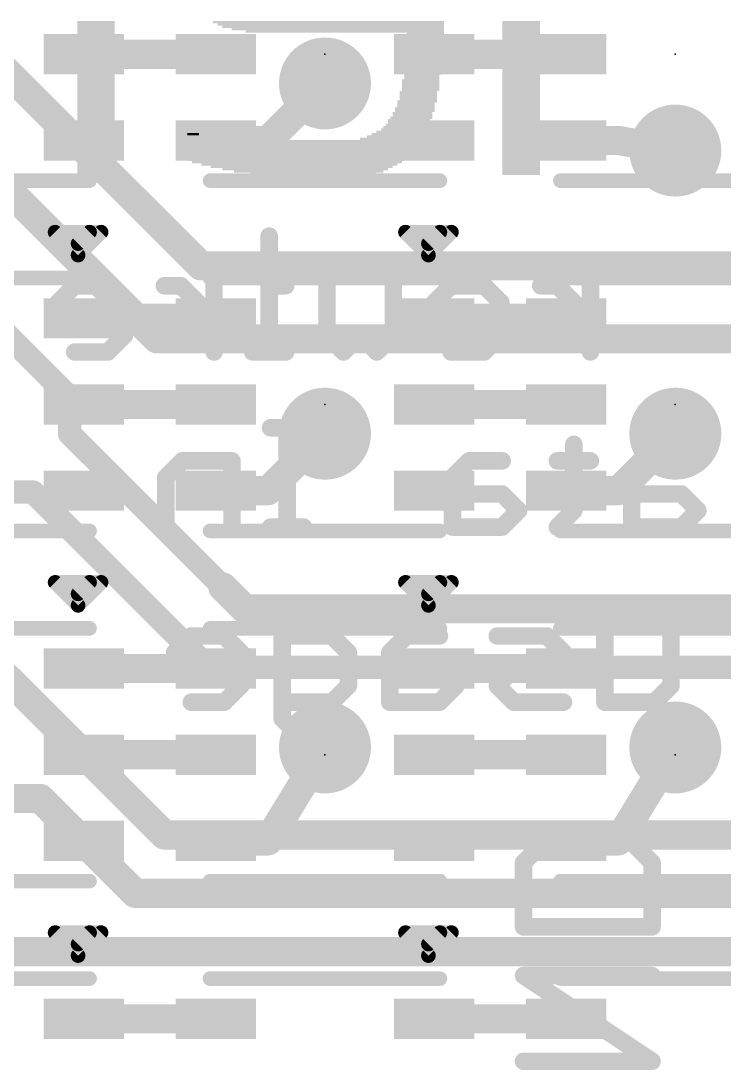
# Model space of a CAD drawing. Extents: x -6 to 62.2, y -4.9 to 32.6.
# Drawn here: x 9.04 to 15.16, y 4.11 to 13.24 of the extents above; entities that cross this region are included whole.
import ezdxf

# ---------------------------------------------------------------- set-up
doc = ezdxf.new("R2010")
doc.units = 0
for name, color, linetype in [('1', 12, 'CONTINUOUS'), ('16', 132, 'CONTINUOUS'), ('18', 110, 'CONTINUOUS'), ('21', 40, 'CONTINUOUS'), ('22', 6, 'CONTINUOUS'), ('23', 53, 'CONTINUOUS')]:
    doc.layers.add(name, color=color, linetype=linetype)

# ---------------------------------------------------------------- blocks, each defined once
blk = doc.blocks.new('RECT')
blk.add_solid([(-0.5, -0.5), (0.5, -0.5), (-0.5, 0.5), (0.5, 0.5)])
blk = doc.blocks.new('ROUNDV')
at = {"const_width": 0.5}
blk.add_lwpolyline([(0, -0.25, 1), (0, 0.25, 1), (0, -0.25)], format="xyb", dxfattribs=at)

msp = doc.modelspace()

# ---------------------------------------------------------------- linework, layer by layer
at = {"layer": '1', "const_width": 0.254}
for points in [[(10.734, 12.954), (9.586, 12.954)], [(13.782, 12.954), (12.634, 12.954)], [(11.684, 12.7), (11.188, 12.204)], [(11.188, 12.204), (10.734, 12.204)], [(14.236, 12.204), (13.782, 12.204)], [(14.732, 12.1158), (14.236, 12.204)], [(10.734, 10.656), (9.586, 10.656)], [(13.782, 10.656), (12.634, 10.656)], [(10.734, 9.906), (9.586, 9.906)], [(13.782, 9.906), (12.634, 9.906)], [(11.684, 9.652), (11.188, 9.156)], [(14.732, 9.652), (14.236, 9.156)], [(11.188, 9.156), (10.734, 9.156)], [(14.236, 9.156), (13.782, 9.156)], [(10.734, 7.608), (9.586, 7.608)], [(13.782, 7.608), (12.634, 7.608)], [(11.684, 6.9215), (11.188, 6.108)], [(14.732, 6.9215), (14.236, 6.108)], [(10.734, 6.858), (9.586, 6.858)], [(13.782, 6.858), (12.634, 6.858)], [(11.188, 6.108), (10.734, 6.108)], [(14.236, 6.108), (13.782, 6.108)], [(10.734, 4.56), (9.586, 4.56)], [(13.782, 4.56), (12.634, 4.56)]]:
    msp.add_lwpolyline(points, dxfattribs=at)
at = {"layer": '1', "const_width": 0.127}
for points in [[(9.586, 13.0175, 1), (9.586, 12.8905)], [(10.734, 12.8905, 1), (10.734, 13.0175)], [(12.634, 13.0175, 1), (12.634, 12.8905)], [(13.782, 12.8905, 1), (13.782, 13.0175)], [(11.7289, 12.6551, 1), (11.6391, 12.7449)], [(10.734, 12.2675, 1), (10.734, 12.1405)], [(11.188, 12.1405, 1), (11.188, 12.2675)], [(13.782, 12.2675, 1), (13.782, 12.1405)], [(14.2471, 12.2665, 1), (14.2249, 12.1415)], [(14.236, 12.1405, 1), (14.236, 12.2675)], [(11.1431, 12.2489, 1), (11.2329, 12.1591)], [(14.7209, 12.0533, 1), (14.7431, 12.1783)], [(9.586, 10.7195, 1), (9.586, 10.5925)], [(10.734, 10.5925, 1), (10.734, 10.7195)], [(12.634, 10.7195, 1), (12.634, 10.5925)], [(13.782, 10.5925, 1), (13.782, 10.7195)], [(9.586, 9.9695, 1), (9.586, 9.8425)], [(10.734, 9.8425, 1), (10.734, 9.9695)], [(12.634, 9.9695, 1), (12.634, 9.8425)], [(13.782, 9.8425, 1), (13.782, 9.9695)], [(11.7289, 9.6071, 1), (11.6391, 9.6969)], [(14.7769, 9.6071, 1), (14.6871, 9.6969)], [(10.734, 9.2195, 1), (10.734, 9.0925)], [(11.1431, 9.2009, 1), (11.2329, 9.1111)], [(11.188, 9.0925, 1), (11.188, 9.2195)], [(13.782, 9.2195, 1), (13.782, 9.0925)], [(14.1911, 9.2009, 1), (14.2809, 9.1111)], [(14.236, 9.0925, 1), (14.236, 9.2195)], [(9.586, 7.6715, 1), (9.586, 7.5445)], [(10.734, 7.5445, 1), (10.734, 7.6715)], [(12.634, 7.6715, 1), (12.634, 7.5445)], [(13.782, 7.5445, 1), (13.782, 7.6715)], [(11.7382, 6.8884, 1), (11.6298, 6.9546)], [(14.7862, 6.8884, 1), (14.6778, 6.9546)], [(9.586, 6.9215, 1), (9.586, 6.7945)], [(10.734, 6.7945, 1), (10.734, 6.9215)], [(12.634, 6.9215, 1), (12.634, 6.7945)], [(13.782, 6.7945, 1), (13.782, 6.9215)], [(10.734, 6.1715, 1), (10.734, 6.0445)], [(11.188, 6.0445, 1), (11.188, 6.1715)], [(13.782, 6.1715, 1), (13.782, 6.0445)], [(14.236, 6.0445, 1), (14.236, 6.1715)], [(11.1338, 6.1411, 1), (11.2422, 6.0749)], [(14.1818, 6.1411, 1), (14.2902, 6.0749)], [(9.586, 4.6235, 1), (9.586, 4.4965)], [(10.734, 4.4965, 1), (10.734, 4.6235)], [(12.634, 4.6235, 1), (12.634, 4.4965)], [(13.782, 4.4965, 1), (13.782, 4.6235)]]:
    msp.add_lwpolyline(points, format="xyb", dxfattribs=at)
at = {"layer": '16'}
for points, const_width in [([(10.6045, 11.1125), (8.636, 13.081)], 0.254), ([(8.636, 12.065), (10.2235, 10.4775)], 0.254), ([(43.8785, 11.1125), (10.6045, 11.1125)], 0.254), ([(8.636, 10.795), (9.4615, 9.9695)], 0.2032), ([(10.2235, 10.4775), (42.5425, 10.4775)], 0.254), ([(9.4615, 9.9695), (9.4615, 9.652)], 0.2032), ([(10.795, 8.3185), (9.4615, 9.652)], 0.2032), ([(8.636, 9.144), (9.144, 9.144)], 0.2032), ([(10.668, 7.62), (9.144, 9.144)], 0.2032), ([(10.795, 8.3185), (10.9855, 8.128)], 0.254), ([(10.9855, 8.128), (43.815, 8.128)], 0.254), ([(10.287, 6.1595), (8.8265, 7.62)], 0.254), ([(29.972, 7.62), (10.668, 7.62)], 0.2032), ([(9.2075, 6.477), (8.636, 6.477)], 0.254), ([(10.033, 5.6515), (9.2075, 6.477)], 0.254), ([(42.8625, 6.1595), (10.287, 6.1595)], 0.254), ([(41.8465, 5.6515), (10.033, 5.6515)], 0.254), ([(8.8265, 5.1435), (41.656, 5.1435)], 0.254)]:
    msp.add_lwpolyline(points, dxfattribs=dict(at, const_width=const_width))
for points, const_width in [([(10.6045, 11.176, 1), (10.6045, 11.049)], 0.127), ([(10.5596, 11.0676, 1), (10.6494, 11.1574)], 0.127), ([(10.2235, 10.541, 1), (10.2235, 10.414)], 0.127), ([(10.1786, 10.4326, 1), (10.2684, 10.5224)], 0.127), ([(9.5123, 9.9695, 1), (9.4107, 9.9695)], 0.1016), ([(9.4256, 9.9336, 1), (9.4974, 10.0054)], 0.1016), ([(9.4974, 9.6879, 1), (9.4256, 9.6161)], 0.1016), ([(9.4107, 9.652, 1), (9.5123, 9.652)], 0.1016), ([(9.1799, 9.1799, 1), (9.1081, 9.1081)], 0.1016), ([(9.144, 9.0932, 1), (9.144, 9.1948)], 0.1016), ([(10.8399, 8.3634, 1), (10.7501, 8.2736)], 0.127), ([(10.7591, 8.2826, 1), (10.8309, 8.3544)], 0.1016), ([(10.9855, 8.1915, 1), (10.9855, 8.0645)], 0.127), ([(10.9406, 8.0831, 1), (11.0304, 8.1729)], 0.127), ([(10.668, 7.6708, 1), (10.668, 7.5692)], 0.1016), ([(10.6321, 7.5841, 1), (10.7039, 7.6559)], 0.1016), ([(9.2524, 6.5219, 1), (9.1626, 6.4321)], 0.127), ([(9.2075, 6.4135, 1), (9.2075, 6.5405)], 0.127), ([(10.287, 6.223, 1), (10.287, 6.096)], 0.127), ([(10.2421, 6.1146, 1), (10.3319, 6.2044)], 0.127), ([(10.033, 5.715, 1), (10.033, 5.588)], 0.127), ([(9.9881, 5.6066, 1), (10.0779, 5.6964)], 0.127)]:
    msp.add_lwpolyline(points, format="xyb", dxfattribs=dict(at, const_width=const_width))
at = {"layer": '21', "const_width": 0.127}
for points in [[(7.636, 11.854), (9.636, 11.854)], [(10.684, 11.854), (12.684, 11.854)], [(13.732, 11.854), (15.732, 11.854)], [(9.436, 11.406), (9.336, 11.406)], [(9.336, 11.406), (9.536, 11.206)], [(9.736, 11.406), (9.436, 11.406)], [(9.536, 11.206), (9.736, 11.406)], [(9.636, 11.406), (9.536, 11.306)], [(9.736, 11.406), (9.636, 11.406)], [(12.484, 11.406), (12.384, 11.406)], [(12.384, 11.406), (12.584, 11.206)], [(12.784, 11.406), (12.484, 11.406)], [(12.584, 11.206), (12.784, 11.406)], [(12.684, 11.406), (12.584, 11.306)], [(12.784, 11.406), (12.684, 11.406)], [(7.636, 11.006), (9.636, 11.006)], [(10.684, 11.006), (12.684, 11.006)], [(13.732, 11.006), (15.732, 11.006)], [(7.636, 8.806), (9.636, 8.806)], [(10.684, 8.806), (12.684, 8.806)], [(13.732, 8.806), (15.732, 8.806)], [(9.436, 8.358), (9.336, 8.358)], [(9.336, 8.358), (9.536, 8.158)], [(9.736, 8.358), (9.436, 8.358)], [(9.536, 8.158), (9.736, 8.358)], [(9.636, 8.358), (9.536, 8.258)], [(9.736, 8.358), (9.636, 8.358)], [(12.484, 8.358), (12.384, 8.358)], [(12.384, 8.358), (12.584, 8.158)], [(12.784, 8.358), (12.484, 8.358)], [(12.584, 8.158), (12.784, 8.358)], [(12.684, 8.358), (12.584, 8.258)], [(12.784, 8.358), (12.684, 8.358)], [(7.636, 7.958), (9.636, 7.958)], [(10.684, 7.958), (12.684, 7.958)], [(13.732, 7.958), (15.732, 7.958)], [(7.636, 5.758), (9.636, 5.758)], [(10.684, 5.758), (12.684, 5.758)], [(13.732, 5.758), (15.732, 5.758)], [(9.436, 5.31), (9.336, 5.31)], [(9.336, 5.31), (9.536, 5.11)], [(9.736, 5.31), (9.436, 5.31)], [(9.536, 5.11), (9.736, 5.31)], [(9.636, 5.31), (9.536, 5.21)], [(9.736, 5.31), (9.636, 5.31)], [(12.484, 5.31), (12.384, 5.31)], [(12.384, 5.31), (12.584, 5.11)], [(12.784, 5.31), (12.484, 5.31)], [(12.584, 5.11), (12.784, 5.31)], [(12.684, 5.31), (12.584, 5.21)], [(12.784, 5.31), (12.684, 5.31)], [(7.636, 4.91), (9.636, 4.91)], [(10.684, 4.91), (12.684, 4.91)], [(13.732, 4.91), (15.732, 4.91)]]:
    msp.add_lwpolyline(points, dxfattribs=at)
at = {"layer": '21', "const_width": 0.0635}
for points in [[(9.636, 11.8223, 1), (9.636, 11.8858)], [(10.684, 11.8858, 1), (10.684, 11.8223)], [(12.684, 11.8223, 1), (12.684, 11.8858)], [(13.732, 11.8858, 1), (13.732, 11.8223)], [(9.3585, 11.4285, 1), (9.3135, 11.3835)], [(9.336, 11.4378, 1), (9.336, 11.3742)], [(9.436, 11.4378, 1), (9.436, 11.3742)], [(9.436, 11.3742, 1), (9.436, 11.4378)], [(9.636, 11.4378, 1), (9.636, 11.3742)], [(9.6585, 11.3835, 1), (9.6135, 11.4285)], [(9.7585, 11.3835, 1), (9.7135, 11.4285)], [(9.736, 11.3742, 1), (9.736, 11.4378)], [(9.736, 11.3742, 1), (9.736, 11.4378)], [(12.4065, 11.4285, 1), (12.3615, 11.3835)], [(12.384, 11.4378, 1), (12.384, 11.3742)], [(12.484, 11.4378, 1), (12.484, 11.3742)], [(12.484, 11.3742, 1), (12.484, 11.4378)], [(12.684, 11.4378, 1), (12.684, 11.3742)], [(12.7065, 11.3835, 1), (12.6615, 11.4285)], [(12.8065, 11.3835, 1), (12.7615, 11.4285)], [(12.784, 11.3742, 1), (12.784, 11.4378)], [(12.784, 11.3742, 1), (12.784, 11.4378)], [(9.5135, 11.3285, 1), (9.5585, 11.2835)], [(12.5615, 11.3285, 1), (12.6065, 11.2835)], [(9.5135, 11.2285, 1), (9.5585, 11.1835)], [(9.5135, 11.1835, 1), (9.5585, 11.2285)], [(12.5615, 11.2285, 1), (12.6065, 11.1835)], [(12.5615, 11.1835, 1), (12.6065, 11.2285)], [(9.636, 10.9742, 1), (9.636, 11.0378)], [(10.684, 11.0378, 1), (10.684, 10.9742)], [(12.684, 10.9742, 1), (12.684, 11.0378)], [(13.732, 11.0378, 1), (13.732, 10.9742)], [(9.636, 8.7743, 1), (9.636, 8.8378)], [(10.684, 8.8378, 1), (10.684, 8.7743)], [(12.684, 8.7743, 1), (12.684, 8.8378)], [(13.732, 8.8378, 1), (13.732, 8.7743)], [(9.3585, 8.3805, 1), (9.3135, 8.3355)], [(9.336, 8.3898, 1), (9.336, 8.3262)], [(9.436, 8.3898, 1), (9.436, 8.3262)], [(9.436, 8.3262, 1), (9.436, 8.3898)], [(9.636, 8.3898, 1), (9.636, 8.3262)], [(9.6585, 8.3355, 1), (9.6135, 8.3805)], [(9.7585, 8.3355, 1), (9.7135, 8.3805)], [(9.736, 8.3262, 1), (9.736, 8.3898)], [(9.736, 8.3262, 1), (9.736, 8.3898)], [(12.384, 8.3898, 1), (12.384, 8.3262)], [(12.4065, 8.3805, 1), (12.3615, 8.3355)], [(12.484, 8.3898, 1), (12.484, 8.3262)], [(12.484, 8.3262, 1), (12.484, 8.3898)], [(12.684, 8.3898, 1), (12.684, 8.3262)], [(12.7065, 8.3355, 1), (12.6615, 8.3805)], [(12.8065, 8.3355, 1), (12.7615, 8.3805)], [(12.784, 8.3262, 1), (12.784, 8.3898)], [(12.784, 8.3262, 1), (12.784, 8.3898)], [(9.5135, 8.2805, 1), (9.5585, 8.2355)], [(12.5615, 8.2805, 1), (12.6065, 8.2355)], [(9.5135, 8.1805, 1), (9.5585, 8.1355)], [(9.5135, 8.1355, 1), (9.5585, 8.1805)], [(12.5615, 8.1805, 1), (12.6065, 8.1355)], [(12.5615, 8.1355, 1), (12.6065, 8.1805)], [(9.636, 7.9263, 1), (9.636, 7.9897)], [(10.684, 7.9897, 1), (10.684, 7.9263)], [(12.684, 7.9263, 1), (12.684, 7.9897)], [(13.732, 7.9897, 1), (13.732, 7.9263)], [(9.636, 5.7263, 1), (9.636, 5.7897)], [(10.684, 5.7897, 1), (10.684, 5.7263)], [(12.684, 5.7263, 1), (12.684, 5.7897)], [(13.732, 5.7897, 1), (13.732, 5.7263)], [(9.3585, 5.3325, 1), (9.3135, 5.2875)], [(9.336, 5.3418, 1), (9.336, 5.2783)], [(9.436, 5.3418, 1), (9.436, 5.2783)], [(9.436, 5.2783, 1), (9.436, 5.3418)], [(9.636, 5.3418, 1), (9.636, 5.2783)], [(9.6585, 5.2875, 1), (9.6135, 5.3325)], [(9.7585, 5.2875, 1), (9.7135, 5.3325)], [(9.736, 5.2783, 1), (9.736, 5.3418)], [(9.736, 5.2783, 1), (9.736, 5.3418)], [(12.4065, 5.3325, 1), (12.3615, 5.2875)], [(12.384, 5.3418, 1), (12.384, 5.2783)], [(12.484, 5.3418, 1), (12.484, 5.2783)], [(12.484, 5.2783, 1), (12.484, 5.3418)], [(12.684, 5.3418, 1), (12.684, 5.2783)], [(12.7065, 5.2875, 1), (12.6615, 5.3325)], [(12.8065, 5.2875, 1), (12.7615, 5.3325)], [(12.784, 5.2783, 1), (12.784, 5.3418)], [(12.784, 5.2783, 1), (12.784, 5.3418)], [(9.5135, 5.2325, 1), (9.5585, 5.1875)], [(12.5615, 5.2325, 1), (12.6065, 5.1875)], [(9.5135, 5.1325, 1), (9.5585, 5.0875)], [(9.5135, 5.0875, 1), (9.5585, 5.1325)], [(12.5615, 5.1325, 1), (12.6065, 5.0875)], [(12.5615, 5.0875, 1), (12.6065, 5.1325)], [(9.636, 4.8783, 1), (9.636, 4.9417)], [(10.684, 4.9417, 1), (10.684, 4.8783)], [(12.684, 4.8783, 1), (12.684, 4.9417)], [(13.732, 4.9417, 1), (13.732, 4.8783)]]:
    msp.add_lwpolyline(points, format="xyb", dxfattribs=at)
at = {"layer": '22', "const_width": 0.1524}
for points in [[(11.1985, 11.3716), (11.1985, 11.2275)], [(9.5071, 10.9394), (9.363, 10.7954)], [(9.7952, 10.9394), (9.5071, 10.9394)], [(9.9393, 10.7954), (9.7952, 10.9394)], [(10.4308, 10.9394), (10.2867, 10.9394)], [(10.7189, 10.6513), (10.4308, 10.9394)], [(10.7189, 10.3632), (10.7189, 10.9394)], [(11.3425, 10.9394), (11.1985, 10.9394)], [(11.1985, 10.9394), (11.1985, 10.3632)], [(11.7018, 10.5073), (11.7018, 10.9394)], [(12.2781, 10.9394), (12.2781, 10.5073)], [(12.7814, 10.9394), (12.6374, 10.7954)], [(13.0695, 10.9394), (12.7814, 10.9394)], [(13.2136, 10.7954), (13.0695, 10.9394)], [(13.7051, 10.9394), (13.561, 10.9394)], [(13.9932, 10.6513), (13.7051, 10.9394)], [(13.9932, 10.3632), (13.9932, 10.9394)], [(9.363, 10.7954), (9.363, 10.6513)], [(9.9393, 10.5073), (9.9393, 10.7954)], [(12.6374, 10.7954), (12.6374, 10.6513)], [(13.2136, 10.5073), (13.2136, 10.7954)], [(9.363, 10.6513), (9.9393, 10.6513)], [(12.6374, 10.6513), (13.2136, 10.6513)], [(9.7952, 10.3632), (9.9393, 10.5073)], [(11.8459, 10.3632), (11.7018, 10.5073)], [(11.99, 10.5073), (11.8459, 10.3632)], [(12.134, 10.3632), (11.99, 10.5073)], [(12.2781, 10.5073), (12.134, 10.3632)], [(13.0695, 10.3632), (13.2136, 10.5073)], [(9.5071, 10.3632), (9.7952, 10.3632)], [(11.3425, 10.3632), (11.0544, 10.3632)], [(12.7814, 10.3632), (13.0695, 10.3632)], [(11.4985, 9.7035), (11.2104, 9.7035)], [(11.3544, 8.8392), (11.3544, 9.7035)], [(13.8491, 9.5595), (13.8491, 8.9833)], [(10.4426, 9.4154), (10.2986, 9.2714)], [(10.8748, 9.4154), (10.4426, 9.4154)], [(10.8748, 8.8392), (10.8748, 9.4154)], [(12.9373, 9.4154), (12.7933, 9.2714)], [(13.2254, 9.4154), (12.9373, 9.4154)], [(13.9932, 9.4154), (13.7051, 9.4154)], [(14.4965, 9.4154), (14.3525, 9.2714)], [(14.7846, 9.4154), (14.4965, 9.4154)], [(10.2986, 9.2714), (10.2986, 8.8392)], [(12.7933, 9.2714), (12.7933, 8.8392)], [(14.3525, 9.2714), (14.3525, 8.8392)], [(13.2254, 9.1273), (12.7933, 9.1273)], [(13.3695, 8.9833), (13.2254, 9.1273)], [(14.7846, 9.1273), (14.3525, 9.1273)], [(14.9287, 8.9833), (14.7846, 9.1273)], [(13.2254, 8.8392), (13.3695, 8.9833)], [(13.8491, 8.9833), (13.7051, 8.8392)], [(14.7846, 8.8392), (14.9287, 8.9833)], [(11.4985, 8.8392), (11.2104, 8.8392)], [(12.7933, 8.8392), (13.2254, 8.8392)], [(14.3525, 8.8392), (14.7846, 8.8392)], [(10.5206, 7.8914), (10.3765, 7.7474)], [(10.8087, 7.8914), (10.5206, 7.8914)], [(10.9527, 7.7474), (10.8087, 7.8914)], [(11.312, 7.1711), (11.312, 7.8914)], [(11.312, 7.8914), (11.7442, 7.8914)], [(11.7442, 7.8914), (11.8883, 7.7474)], [(12.3916, 7.8914), (12.2476, 7.7474)], [(12.6797, 7.8914), (12.3916, 7.8914)], [(13.6152, 7.8914), (13.1831, 7.8914)], [(13.7593, 7.7474), (13.6152, 7.8914)], [(14.1186, 7.3152), (14.1186, 7.8914)], [(14.6948, 7.8914), (14.6948, 7.4593)], [(10.3765, 7.7474), (10.3765, 7.6033)], [(10.9527, 7.4593), (10.9527, 7.7474)], [(11.8883, 7.7474), (11.8883, 7.4593)], [(12.2476, 7.7474), (12.2476, 7.3152)], [(13.6152, 7.6033), (13.7593, 7.7474)], [(10.3765, 7.6033), (10.9527, 7.6033)], [(12.6797, 7.6033), (12.2476, 7.6033)], [(12.8238, 7.4593), (12.6797, 7.6033)], [(13.1831, 7.4593), (13.3271, 7.6033)], [(13.3271, 7.6033), (13.6152, 7.6033)], [(10.8087, 7.3152), (10.9527, 7.4593)], [(11.8883, 7.4593), (11.7442, 7.3152)], [(12.6797, 7.3152), (12.8238, 7.4593)], [(13.3271, 7.3152), (13.1831, 7.4593)], [(14.6948, 7.4593), (14.5508, 7.3152)], [(10.5206, 7.3152), (10.8087, 7.3152)], [(11.7442, 7.3152), (11.312, 7.3152)], [(12.2476, 7.3152), (12.6797, 7.3152)], [(13.7593, 7.3152), (13.3271, 7.3152)], [(14.5508, 7.3152), (14.1186, 7.3152)], [(11.4561, 7.0271), (11.312, 7.1711)], [(11.6001, 7.0271), (11.4561, 7.0271)], [(13.4112, 5.9192), (13.5976, 6.1056)], [(13.5976, 6.1056), (14.3433, 6.1056)], [(14.3433, 6.1056), (14.5298, 5.9192)], [(13.4112, 5.3599), (13.4112, 5.9192)], [(14.5298, 5.9192), (14.5298, 5.3599)], [(14.5298, 5.3599), (13.4112, 5.3599)], [(14.5298, 4.1905), (13.4112, 4.9362)], [(13.4112, 4.9362), (14.5298, 4.9362)], [(13.4112, 4.1905), (14.5298, 4.1905)]]:
    msp.add_lwpolyline(points, dxfattribs=at)
at = {"layer": '22', "const_width": 0.0762}
for points in [[(11.2366, 11.3716, 1), (11.1604, 11.3716)], [(11.1604, 11.2275, 1), (11.2366, 11.2275)], [(9.5071, 10.9775, 1), (9.5071, 10.9013)], [(9.534, 10.9125, 1), (9.4802, 10.9664)], [(9.8222, 10.9664, 1), (9.7683, 10.9125)], [(9.7952, 10.9013, 1), (9.7952, 10.9775)], [(10.2867, 10.9775, 1), (10.2867, 10.9013)], [(10.4577, 10.9664, 1), (10.4038, 10.9125)], [(10.4308, 10.9013, 1), (10.4308, 10.9775)], [(10.757, 10.9394, 1), (10.6808, 10.9394)], [(11.1985, 10.9775, 1), (11.1985, 10.9013)], [(11.2366, 10.9394, 1), (11.1604, 10.9394)], [(11.3425, 10.9013, 1), (11.3425, 10.9775)], [(11.7399, 10.9394, 1), (11.6637, 10.9394)], [(12.3162, 10.9394, 1), (12.24, 10.9394)], [(12.7814, 10.9775, 1), (12.7814, 10.9013)], [(12.8084, 10.9125, 1), (12.7545, 10.9664)], [(13.0965, 10.9664, 1), (13.0426, 10.9125)], [(13.0695, 10.9013, 1), (13.0695, 10.9775)], [(13.561, 10.9775, 1), (13.561, 10.9013)], [(13.732, 10.9664, 1), (13.6781, 10.9125)], [(13.7051, 10.9013, 1), (13.7051, 10.9775)], [(14.0313, 10.9394, 1), (13.9551, 10.9394)], [(9.4011, 10.7954, 1), (9.3249, 10.7954)], [(9.9774, 10.7954, 1), (9.9012, 10.7954)], [(12.6755, 10.7954, 1), (12.5993, 10.7954)], [(13.2517, 10.7954, 1), (13.1755, 10.7954)], [(9.3361, 10.8223, 1), (9.39, 10.7684)], [(9.9123, 10.7684, 1), (9.9662, 10.8223)], [(12.6104, 10.8223, 1), (12.6643, 10.7684)], [(13.1866, 10.7684, 1), (13.2405, 10.8223)], [(9.363, 10.6894, 1), (9.363, 10.6132)], [(9.3249, 10.6513, 1), (9.4011, 10.6513)], [(9.9393, 10.6132, 1), (9.9393, 10.6894)], [(10.6919, 10.6244, 1), (10.7458, 10.6783)], [(12.6374, 10.6894, 1), (12.6374, 10.6132)], [(12.5993, 10.6513, 1), (12.6755, 10.6513)], [(13.2136, 10.6132, 1), (13.2136, 10.6894)], [(13.9662, 10.6244, 1), (14.0201, 10.6783)], [(9.9012, 10.5073, 1), (9.9774, 10.5073)], [(9.9662, 10.4803, 1), (9.9123, 10.5342)], [(11.7288, 10.5342, 1), (11.6749, 10.4803)], [(11.6637, 10.5073, 1), (11.7399, 10.5073)], [(12.0169, 10.5342, 1), (11.963, 10.4803)], [(12.0169, 10.4803, 1), (11.963, 10.5342)], [(12.24, 10.5073, 1), (12.3162, 10.5073)], [(12.305, 10.4803, 1), (12.2511, 10.5342)], [(13.1755, 10.5073, 1), (13.2517, 10.5073)], [(13.2405, 10.4803, 1), (13.1866, 10.5342)], [(9.5071, 10.4013, 1), (9.5071, 10.3251)], [(9.7683, 10.3901, 1), (9.8222, 10.3363)], [(9.7952, 10.3251, 1), (9.7952, 10.4013)], [(11.0544, 10.4013, 1), (11.0544, 10.3251)], [(11.3425, 10.3251, 1), (11.3425, 10.4013)], [(11.819, 10.3901, 1), (11.8728, 10.3363)], [(11.819, 10.3363, 1), (11.8728, 10.3901)], [(12.1071, 10.3901, 1), (12.1609, 10.3363)], [(12.1071, 10.3363, 1), (12.1609, 10.3901)], [(12.7814, 10.4013, 1), (12.7814, 10.3251)], [(13.0426, 10.3901, 1), (13.0965, 10.3363)], [(13.0695, 10.3251, 1), (13.0695, 10.4013)], [(10.6808, 10.3632, 1), (10.757, 10.3632)], [(11.1604, 10.3632, 1), (11.2366, 10.3632)], [(13.9551, 10.3632, 1), (14.0313, 10.3632)], [(11.2104, 9.7416, 1), (11.2104, 9.6654)], [(11.3925, 9.7035, 1), (11.3163, 9.7035)], [(11.4985, 9.6654, 1), (11.4985, 9.7416)], [(13.8872, 9.5595, 1), (13.811, 9.5595)], [(10.4426, 9.4535, 1), (10.4426, 9.3773)], [(10.4696, 9.3885, 1), (10.4157, 9.4424)], [(10.9129, 9.4154, 1), (10.8367, 9.4154)], [(10.8748, 9.3773, 1), (10.8748, 9.4535)], [(12.9373, 9.4535, 1), (12.9373, 9.3773)], [(12.9643, 9.3885, 1), (12.9104, 9.4424)], [(13.2254, 9.3773, 1), (13.2254, 9.4535)], [(13.7051, 9.4535, 1), (13.7051, 9.3773)], [(13.9932, 9.3773, 1), (13.9932, 9.4535)], [(14.4965, 9.4535, 1), (14.4965, 9.3773)], [(14.5235, 9.3885, 1), (14.4696, 9.4424)], [(14.7846, 9.3773, 1), (14.7846, 9.4535)], [(10.2716, 9.2983, 1), (10.3255, 9.2444)], [(10.3367, 9.2714, 1), (10.2605, 9.2714)], [(12.7663, 9.2983, 1), (12.8202, 9.2444)], [(12.8314, 9.2714, 1), (12.7552, 9.2714)], [(14.3255, 9.2983, 1), (14.3794, 9.2444)], [(14.3906, 9.2714, 1), (14.3144, 9.2714)], [(12.7933, 9.1654, 1), (12.7933, 9.0892)], [(13.2524, 9.1543, 1), (13.1985, 9.1004)], [(13.2254, 9.0892, 1), (13.2254, 9.1654)], [(14.3525, 9.1654, 1), (14.3525, 9.0892)], [(14.8116, 9.1543, 1), (14.7577, 9.1004)], [(14.7846, 9.0892, 1), (14.7846, 9.1654)], [(13.3964, 8.9563, 1), (13.3426, 9.0102)], [(13.3426, 8.9563, 1), (13.3964, 9.0102)], [(13.8761, 8.9563, 1), (13.8222, 9.0102)], [(14.9556, 8.9563, 1), (14.9018, 9.0102)], [(14.9018, 8.9563, 1), (14.9556, 9.0102)], [(13.811, 8.9833, 1), (13.8872, 8.9833)], [(10.2605, 8.8392, 1), (10.3367, 8.8392)], [(10.8367, 8.8392, 1), (10.9129, 8.8392)], [(11.2104, 8.8773, 1), (11.2104, 8.8011)], [(11.3163, 8.8392, 1), (11.3925, 8.8392)], [(11.4985, 8.8011, 1), (11.4985, 8.8773)], [(12.7933, 8.8773, 1), (12.7933, 8.8011)], [(12.7552, 8.8392, 1), (12.8314, 8.8392)], [(13.1985, 8.8661, 1), (13.2524, 8.8123)], [(13.2254, 8.8011, 1), (13.2254, 8.8773)], [(13.6781, 8.8661, 1), (13.732, 8.8123)], [(14.3525, 8.8773, 1), (14.3525, 8.8011)], [(14.3144, 8.8392, 1), (14.3906, 8.8392)], [(14.7577, 8.8661, 1), (14.8116, 8.8123)], [(14.7846, 8.8011, 1), (14.7846, 8.8773)], [(10.5206, 7.9295, 1), (10.5206, 7.8533)], [(10.5475, 7.8645, 1), (10.4936, 7.9184)], [(10.8356, 7.9184, 1), (10.7817, 7.8645)], [(10.8087, 7.8533, 1), (10.8087, 7.9295)], [(11.3501, 7.8914, 1), (11.2739, 7.8914)], [(11.312, 7.9295, 1), (11.312, 7.8533)], [(11.7711, 7.9184, 1), (11.7173, 7.8645)], [(11.7442, 7.8533, 1), (11.7442, 7.9295)], [(12.3916, 7.9295, 1), (12.3916, 7.8533)], [(12.4186, 7.8645, 1), (12.3647, 7.9184)], [(12.6797, 7.8533, 1), (12.6797, 7.9295)], [(13.1831, 7.9295, 1), (13.1831, 7.8533)], [(13.6422, 7.9184, 1), (13.5883, 7.8645)], [(13.6152, 7.8533, 1), (13.6152, 7.9295)], [(14.1567, 7.8914, 1), (14.0805, 7.8914)], [(14.7329, 7.8914, 1), (14.6567, 7.8914)], [(10.4146, 7.7474, 1), (10.3384, 7.7474)], [(10.3496, 7.7743, 1), (10.4035, 7.7204)], [(10.9908, 7.7474, 1), (10.9146, 7.7474)], [(10.9258, 7.7204, 1), (10.9797, 7.7743)], [(11.9264, 7.7474, 1), (11.8502, 7.7474)], [(11.8613, 7.7204, 1), (11.9152, 7.7743)], [(12.2206, 7.7743, 1), (12.2745, 7.7204)], [(12.2857, 7.7474, 1), (12.2095, 7.7474)], [(13.7862, 7.7204, 1), (13.7324, 7.7743)], [(13.7324, 7.7204, 1), (13.7862, 7.7743)], [(10.3765, 7.6414, 1), (10.3765, 7.5652)], [(10.9527, 7.5652, 1), (10.9527, 7.6414)], [(12.2476, 7.6414, 1), (12.2476, 7.5652)], [(12.7067, 7.6303, 1), (12.6528, 7.5764)], [(12.6797, 7.5652, 1), (12.6797, 7.6414)], [(13.3271, 7.6414, 1), (13.3271, 7.5652)], [(13.3541, 7.5764, 1), (13.3002, 7.6303)], [(13.6152, 7.5652, 1), (13.6152, 7.6414)], [(10.3384, 7.6033, 1), (10.4146, 7.6033)], [(13.5883, 7.6303, 1), (13.6422, 7.5764)], [(10.9146, 7.4593, 1), (10.9908, 7.4593)], [(10.9797, 7.4323, 1), (10.9258, 7.4862)], [(11.8502, 7.4593, 1), (11.9264, 7.4593)], [(11.9152, 7.4323, 1), (11.8613, 7.4862)], [(12.8507, 7.4323, 1), (12.7968, 7.4862)], [(12.7968, 7.4323, 1), (12.8507, 7.4862)], [(13.21, 7.4862, 1), (13.1561, 7.4323)], [(13.1561, 7.4862, 1), (13.21, 7.4323)], [(14.6567, 7.4593, 1), (14.7329, 7.4593)], [(14.7218, 7.4323, 1), (14.6679, 7.4862)], [(10.5206, 7.3533, 1), (10.5206, 7.2771)], [(10.7817, 7.3421, 1), (10.8356, 7.2883)], [(10.8087, 7.2771, 1), (10.8087, 7.3533)], [(11.312, 7.3533, 1), (11.312, 7.2771)], [(11.7173, 7.3421, 1), (11.7711, 7.2883)], [(11.7442, 7.2771, 1), (11.7442, 7.3533)], [(12.2476, 7.3533, 1), (12.2476, 7.2771)], [(12.2095, 7.3152, 1), (12.2857, 7.3152)], [(12.6528, 7.3421, 1), (12.7067, 7.2883)], [(12.6797, 7.2771, 1), (12.6797, 7.3533)], [(13.3271, 7.3533, 1), (13.3271, 7.2771)], [(13.3002, 7.2883, 1), (13.3541, 7.3421)], [(13.7593, 7.2771, 1), (13.7593, 7.3533)], [(14.1186, 7.3533, 1), (14.1186, 7.2771)], [(14.0805, 7.3152, 1), (14.1567, 7.3152)], [(14.5238, 7.3421, 1), (14.5777, 7.2883)], [(14.5508, 7.2771, 1), (14.5508, 7.3533)], [(11.339, 7.1981, 1), (11.2851, 7.1442)], [(11.2739, 7.1711, 1), (11.3501, 7.1711)], [(11.4561, 7.0652, 1), (11.4561, 6.989)], [(11.4291, 7.0001, 1), (11.483, 7.054)], [(11.6001, 6.989, 1), (11.6001, 7.0652)], [(13.5976, 6.1437, 1), (13.5976, 6.0675)], [(13.6246, 6.0787, 1), (13.5707, 6.1325)], [(14.3703, 6.1325, 1), (14.3164, 6.0787)], [(14.3433, 6.0675, 1), (14.3433, 6.1437)], [(13.4493, 5.9192, 1), (13.3731, 5.9192)], [(13.3843, 5.9461, 1), (13.4381, 5.8922)], [(14.5679, 5.9192, 1), (14.4917, 5.9192)], [(14.5028, 5.8922, 1), (14.5567, 5.9461)], [(13.4112, 5.398, 1), (13.4112, 5.3218)], [(13.3731, 5.3599, 1), (13.4493, 5.3599)], [(14.4917, 5.3599, 1), (14.5679, 5.3599)], [(14.5298, 5.3218, 1), (14.5298, 5.398)], [(13.4323, 4.9679, 1), (13.3901, 4.9045)], [(13.4112, 4.9743, 1), (13.4112, 4.8981)], [(14.5298, 4.8981, 1), (14.5298, 4.9743)], [(13.4112, 4.2286, 1), (13.4112, 4.1524)], [(14.5086, 4.1588, 1), (14.5509, 4.2222)], [(14.5298, 4.1524, 1), (14.5298, 4.2286)]]:
    msp.add_lwpolyline(points, format="xyb", dxfattribs=at)
at = {"layer": '23'}
for p in [(11.684, 12.954), (14.732, 12.954), (11.684, 9.906), (14.732, 9.906), (11.684, 6.858), (14.732, 6.858)]:
    msp.add_point(p, dxfattribs=at)

# ---------------------------------------------------------------- block references
at = {"layer": '1', "xscale": 0.7, "yscale": 0.35}
for p in [(9.586, 12.954), (10.734, 12.954), (12.634, 12.954), (13.782, 12.954), (9.586, 12.204), (10.734, 12.204), (12.634, 12.204), (13.782, 12.204), (9.586, 10.656), (10.734, 10.656), (12.634, 10.656), (13.782, 10.656), (9.586, 9.906), (10.734, 9.906), (12.634, 9.906), (13.782, 9.906), (9.586, 9.156), (10.734, 9.156), (12.634, 9.156), (13.782, 9.156), (9.586, 7.608), (10.734, 7.608), (12.634, 7.608), (13.782, 7.608), (9.586, 6.858), (10.734, 6.858), (12.634, 6.858), (13.782, 6.858), (9.586, 6.108), (10.734, 6.108), (12.634, 6.108), (13.782, 6.108), (9.586, 4.56), (10.734, 4.56), (12.634, 4.56), (13.782, 4.56)]:
    msp.add_blockref('RECT', p, dxfattribs=at)
at = {"layer": '18', "xscale": 0.8001, "yscale": 0.8001}
for p in [(11.684, 12.7), (11.684, 12.7), (14.732, 12.1158), (14.732, 12.1158), (11.684, 9.652), (11.684, 9.652), (14.732, 9.652), (14.732, 9.652), (11.684, 6.9215), (11.684, 6.9215), (14.732, 6.9215), (14.732, 6.9215)]:
    msp.add_blockref('ROUNDV', p, dxfattribs=at)
at = {"layer": '22', "yscale": 0.0203, "rotation": 180}
for p, xscale in [((9.6926, 13.2334), 0.3251), ((11.7145, 13.2334), 2.0117), ((13.3909, 13.2334), 0.3251), ((9.6926, 13.2131), 0.3251), ((9.6926, 13.1928), 0.3251), ((9.6926, 13.1724), 0.3251), ((9.6926, 13.1521), 0.3251), ((11.7348, 13.2131), 1.971), ((11.7551, 13.1928), 1.9304), ((11.7958, 13.1724), 1.8491), ((11.8567, 13.1521), 1.7272), ((13.3909, 13.2131), 0.3251), ((13.3909, 13.1928), 0.3251), ((13.3909, 13.1724), 0.3251), ((13.3909, 13.1521), 0.3251), ((9.6926, 13.1318), 0.3251), ((9.6926, 13.1115), 0.3251), ((9.6926, 13.0912), 0.3251), ((9.6926, 13.0708), 0.3251), ((9.6926, 13.0505), 0.3251), ((12.5476, 13.0708), 0.3048), ((12.5476, 13.0505), 0.3048), ((12.5578, 13.1318), 0.3251), ((12.5578, 13.1115), 0.3251), ((12.5578, 13.0912), 0.3251), ((13.3909, 13.1318), 0.3251), ((13.3909, 13.1115), 0.3251), ((13.3909, 13.0912), 0.3251), ((13.3909, 13.0708), 0.3251), ((13.3909, 13.0505), 0.3251), ((9.6926, 13.0302), 0.3251), ((9.6926, 13.0099), 0.3251), ((9.6926, 12.9896), 0.3251), ((9.6926, 12.9692), 0.3251), ((12.5476, 13.0302), 0.3048), ((12.5476, 13.0099), 0.3048), ((12.5476, 12.9896), 0.3048), ((12.5476, 12.9692), 0.3048), ((13.3909, 13.0302), 0.3251), ((13.3909, 13.0099), 0.3251), ((13.3909, 12.9896), 0.3251), ((13.3909, 12.9692), 0.3251), ((9.6926, 12.9489), 0.3251), ((9.6926, 12.9286), 0.3251), ((9.6926, 12.9083), 0.3251), ((9.6926, 12.888), 0.3251), ((9.6926, 12.8676), 0.3251), ((12.5374, 12.9286), 0.3251), ((12.5374, 12.9083), 0.3251), ((12.5374, 12.888), 0.3251), ((12.5374, 12.8676), 0.3251), ((12.5476, 12.9489), 0.3048), ((13.3909, 12.9489), 0.3251), ((13.3909, 12.9286), 0.3251), ((13.3909, 12.9083), 0.3251), ((13.3909, 12.888), 0.3251), ((13.3909, 12.8676), 0.3251), ((9.6926, 12.8473), 0.3251), ((9.6926, 12.827), 0.3251), ((9.6926, 12.8067), 0.3251), ((9.6926, 12.7864), 0.3251), ((12.5374, 12.8473), 0.3251), ((12.5374, 12.827), 0.3251), ((12.5374, 12.8067), 0.3251), ((12.5374, 12.7864), 0.3251), ((13.3909, 12.8473), 0.3251), ((13.3909, 12.827), 0.3251), ((13.3909, 12.8067), 0.3251), ((13.3909, 12.7864), 0.3251), ((9.6926, 12.766), 0.3251), ((9.6926, 12.7457), 0.3251), ((9.6926, 12.7254), 0.3251), ((9.6926, 12.7051), 0.3251), ((9.6926, 12.6848), 0.3251), ((12.5171, 12.7254), 0.3251), ((12.5171, 12.7051), 0.3251), ((12.5171, 12.6848), 0.3251), ((12.5273, 12.766), 0.3048), ((12.5273, 12.7457), 0.3048), ((13.3909, 12.766), 0.3251), ((13.3909, 12.7457), 0.3251), ((13.3909, 12.7254), 0.3251), ((13.3909, 12.7051), 0.3251), ((13.3909, 12.6848), 0.3251), ((9.6926, 12.6644), 0.3251), ((9.6926, 12.6441), 0.3251), ((9.6926, 12.6238), 0.3251), ((9.6926, 12.6035), 0.3251), ((12.4968, 12.6238), 0.3251), ((12.4968, 12.6035), 0.3251), ((12.5171, 12.6644), 0.3251), ((12.5171, 12.6441), 0.3251), ((13.3909, 12.6644), 0.3251), ((13.3909, 12.6441), 0.3251), ((13.3909, 12.6238), 0.3251), ((13.3909, 12.6035), 0.3251), ((9.6926, 12.5832), 0.3251), ((9.6926, 12.5628), 0.3251), ((9.6926, 12.5425), 0.3251), ((9.6926, 12.5222), 0.3251), ((9.6926, 12.5019), 0.3251), ((12.4866, 12.5425), 0.3454), ((12.4765, 12.5222), 0.3251), ((12.4765, 12.5019), 0.3251), ((12.4968, 12.5832), 0.3251), ((12.4968, 12.5628), 0.3251), ((13.3909, 12.5832), 0.3251), ((13.3909, 12.5628), 0.3251), ((13.3909, 12.5425), 0.3251), ((13.3909, 12.5222), 0.3251), ((13.3909, 12.5019), 0.3251), ((9.6926, 12.4816), 0.3251), ((9.6926, 12.4612), 0.3251), ((9.6926, 12.4409), 0.3251), ((9.6926, 12.4206), 0.3251), ((12.446, 12.4409), 0.3454), ((12.446, 12.4206), 0.3454), ((12.4663, 12.4816), 0.3454), ((12.4663, 12.4612), 0.3454), ((13.3909, 12.4816), 0.3251), ((13.3909, 12.4612), 0.3251), ((13.3909, 12.4409), 0.3251), ((13.3909, 12.4206), 0.3251), ((9.6926, 12.4003), 0.3251), ((9.6926, 12.38), 0.3251), ((9.6926, 12.3596), 0.3251), ((9.6926, 12.3393), 0.3251), ((9.6926, 12.319), 0.3251), ((12.385, 12.319), 0.3861), ((12.4054, 12.3393), 0.3861), ((12.4155, 12.38), 0.3658), ((12.4155, 12.3596), 0.3658), ((12.4358, 12.4003), 0.3658), ((13.3909, 12.4003), 0.3251), ((13.3909, 12.38), 0.3251), ((13.3909, 12.3596), 0.3251), ((13.3909, 12.3393), 0.3251), ((13.3909, 12.319), 0.3251), ((9.6926, 12.2987), 0.3251), ((9.6926, 12.2784), 0.3251), ((9.6926, 12.258), 0.3251), ((9.6926, 12.2377), 0.3251), ((10.5359, 12.258), 0.1016), ((10.6274, 12.2377), 0.2845), ((12.2936, 12.2377), 0.4877), ((12.3241, 12.258), 0.4674), ((12.3444, 12.2784), 0.4267), ((12.3749, 12.2987), 0.4064), ((13.3909, 12.2987), 0.3251), ((13.3909, 12.2784), 0.3251), ((13.3909, 12.258), 0.3251), ((13.3909, 12.2377), 0.3251), ((9.6926, 12.2174), 0.3251), ((9.6926, 12.1971), 0.3251), ((9.6926, 12.1768), 0.3251), ((9.6926, 12.1564), 0.3251), ((9.6926, 12.1361), 0.3251), ((10.7493, 12.2174), 0.5283), ((11.5011, 12.1971), 2.032), ((11.5011, 12.1768), 2.032), ((11.491, 12.1564), 2.0117), ((11.4808, 12.1361), 1.9914), ((12.2631, 12.2174), 0.5486), ((13.3909, 12.2174), 0.3251), ((13.3909, 12.1971), 0.3251), ((13.3909, 12.1768), 0.3251), ((13.3909, 12.1564), 0.3251), ((13.3909, 12.1361), 0.3251), ((9.6926, 12.1158), 0.3251), ((9.6926, 12.0955), 0.3251), ((9.6926, 12.0752), 0.3251), ((9.6926, 12.0548), 0.3251), ((11.4706, 12.1158), 1.971), ((11.4605, 12.0955), 1.9507), ((11.4503, 12.0752), 1.9304), ((11.4402, 12.0548), 1.9101), ((13.3909, 12.1158), 0.3251), ((13.3909, 12.0955), 0.3251), ((13.3909, 12.0752), 0.3251), ((13.3909, 12.0548), 0.3251), ((9.6926, 12.0345), 0.3251), ((9.6926, 12.0142), 0.3251), ((9.6926, 11.9939), 0.3251), ((9.6926, 11.9736), 0.3251), ((9.6926, 11.9532), 0.3251), ((11.43, 12.0345), 1.8898), ((11.4402, 12.0142), 1.8288), ((11.4605, 11.9939), 1.7069), ((11.4808, 11.9736), 1.585), ((11.5113, 11.9532), 1.4427), ((13.3909, 12.0345), 0.3251), ((13.3909, 12.0142), 0.3251), ((13.3909, 11.9939), 0.3251), ((13.3909, 11.9736), 0.3251), ((13.3909, 11.9532), 0.3251), ((9.6926, 11.9329), 0.3251), ((9.6926, 11.9126), 0.3251), ((11.5418, 11.9329), 1.3005), ((11.5824, 11.9126), 1.0973), ((11.6332, 11.8923), 0.7925), ((13.3909, 11.9329), 0.3251), ((13.3909, 11.9126), 0.3251)]:
    msp.add_blockref('RECT', p, dxfattribs=dict(at, xscale=xscale))

doc.saveas('drawing.dxf')
